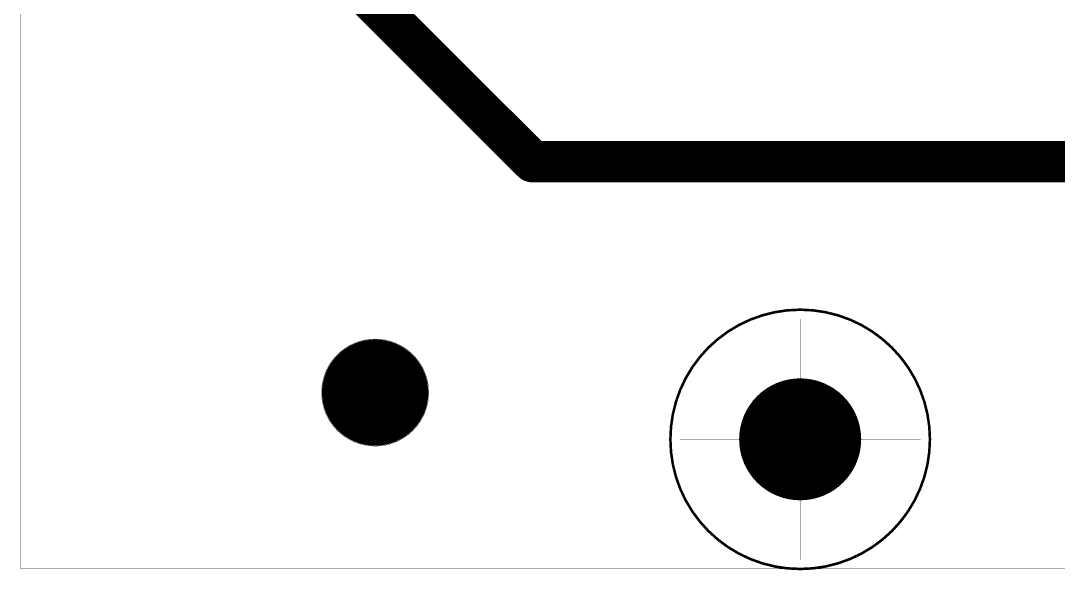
# Model space of a CAD drawing. Header units: millimetres. Extents: x 0 to 1769, y 431 to 1001.
# Drawn here: x 1282.98 to 1322.95, y 430.97 to 452.17 of the extents above; entities that cross this region are included whole.
import ezdxf

# ---------------------------------------------------------------- set-up
doc = ezdxf.new("R2010")
doc.units = ezdxf.units.MM
for name, color, linetype in [('BottomLayer', 5, 'Continuous'), ('BottomSolder', 6, 'Continuous'), ('Mechanical3', 76, 'Continuous'), ('Mechanical9', 56, 'Continuous'), ('MultiLayer', 9, 'Continuous'), ('TopLayer', 1, 'Continuous'), ('TopOverlay', 2, 'Continuous'), ('TopSolder', 216, 'Continuous')]:
    doc.layers.add(name, color=color, linetype=linetype)

# ---------------------------------------------------------------- blocks, each defined once
blk = doc.blocks.new('DRILL4_3_327')
at = {"layer": 'BottomLayer', "const_width": 2.25}
blk.add_lwpolyline([(-1.125, 0, 1), (1.125, 0, 1)], format="xyb", close=True, dxfattribs=at)
at = {"layer": 'BottomSolder', "const_width": 2.352}
blk.add_lwpolyline([(-1.176, 0, 1), (1.176, 0, 1)], format="xyb", close=True, dxfattribs=at)
at = {"layer": 'MultiLayer', "const_width": 2.25}
blk.add_lwpolyline([(-1.125, 0, 1), (1.125, 0, 1)], format="xyb", close=True, dxfattribs=at)
at = {"layer": 'TopLayer', "const_width": 2.25}
blk.add_lwpolyline([(-1.125, 0, 1), (1.125, 0, 1)], format="xyb", close=True, dxfattribs=at)
at = {"layer": 'TopOverlay'}
for points, const_width in [([(5, 0, 1), (-5, 0, 1)], 0.1), ([(-5.025, 0, 1), (-4.975, 0, 1)], 0.05), ([(4.975, 0, 1), (5.025, 0, 1)], 0.05)]:
    blk.add_lwpolyline(points, format="xyb", close=True, dxfattribs=dict(at, const_width=const_width))
at = {"layer": 'TopSolder', "const_width": 2.352}
blk.add_lwpolyline([(-1.176, 0, 1), (1.176, 0, 1)], format="xyb", close=True, dxfattribs=at)

msp = doc.modelspace()

# ---------------------------------------------------------------- linework, layer by layer
at = {"layer": 'Mechanical3', "const_width": 0.01}
for points in [[(1282.981, 431.029), (1282.981, 621.029)], [(1282.981, 431.029), (1767.981, 431.029)]]:
    msp.add_lwpolyline(points, dxfattribs=at)
at = {"layer": 'Mechanical3', "const_width": 0.005}
msp.add_lwpolyline([(1282.978, 431.029, 1), (1282.983, 431.029, 1)], format="xyb", close=True, dxfattribs=at)
msp.add_lwpolyline([(1282.978, 431.029, 1), (1282.983, 431.029, 1)], format="xyb", close=True, dxfattribs=at)
at = {"layer": 'Mechanical9', "const_width": 0.0127}
for points in [[(1313.007, 431.392), (1313.007, 440.664)], [(1308.371, 436.028), (1317.644, 436.028)]]:
    msp.add_lwpolyline(points, dxfattribs=at)
at = {"layer": 'Mechanical9'}
for points, const_width in [([(1313.004, 440.664, 1), (1313.011, 440.664, 1)], 0.00635), ([(1315.157, 436.028, 1), (1310.857, 436.028, 1)], 0.0127), ([(1308.368, 436.028, 1), (1308.374, 436.028, 1)], 0.00635), ([(1310.854, 436.028, 1), (1310.861, 436.028, 1)], 0.00635), ([(1313.011, 436.028, 1), (1313.004, 436.028, 1)], 0.00635), ([(1313.011, 436.028, 1), (1313.004, 436.028, 1)], 0.00635), ([(1313.003, 436.028, 1), (1313.006, 436.028, 1)], 0.00317), ([(1313.003, 436.028, 1), (1313.006, 436.028, 1)], 0.00317), ([(1313.009, 436.028, 1), (1313.012, 436.028, 1)], 0.00317), ([(1313.009, 436.028, 1), (1313.012, 436.028, 1)], 0.00317), ([(1315.154, 436.028, 1), (1315.161, 436.028, 1)], 0.00635), ([(1317.641, 436.028, 1), (1317.647, 436.028, 1)], 0.00635), ([(1313.004, 431.392, 1), (1313.011, 431.392, 1)], 0.00635), ([(1313.011, 431.392, 1), (1313.004, 431.392, 1)], 0.00635), ([(1313.003, 431.392, 1), (1313.006, 431.392, 1)], 0.00317), ([(1313.009, 431.392, 1), (1313.012, 431.392, 1)], 0.00317)]:
    msp.add_lwpolyline(points, format="xyb", close=True, dxfattribs=dict(at, const_width=const_width))
at = {"layer": 'TopLayer', "const_width": 1.6}
for points in [[(1295.132, 454.304), (1302.7, 446.735)], [(1302.7, 446.735), (1558.539, 446.735)]]:
    msp.add_lwpolyline(points, dxfattribs=at)
at = {"layer": 'TopLayer'}
for points, const_width in [([(1302.3, 446.735, 1), (1303.1, 446.735, 1)], 0.8), ([(1302.3, 446.735, 1), (1303.1, 446.735, 1)], 0.8), ([(1298.697, 437.829, 1), (1294.565, 437.829, 1)], 0.013), ([(1296.256, 437.829, 1), (1297.006, 437.829, 1)], 0.75), ([(1294.562, 437.829, 1), (1294.568, 437.829, 1)], 0.0065), ([(1298.694, 437.829, 1), (1298.7, 437.829, 1)], 0.0065)]:
    msp.add_lwpolyline(points, format="xyb", close=True, dxfattribs=dict(at, const_width=const_width))
at = {"layer": 'TopSolder', "const_width": 2.05}
msp.add_lwpolyline([(1295.606, 437.829, 1), (1297.656, 437.829, 1)], format="xyb", close=True, dxfattribs=at)

# ---------------------------------------------------------------- block references
msp.add_blockref('DRILL4_3_327', (1313.007, 436.025))

doc.saveas('drawing.dxf')
